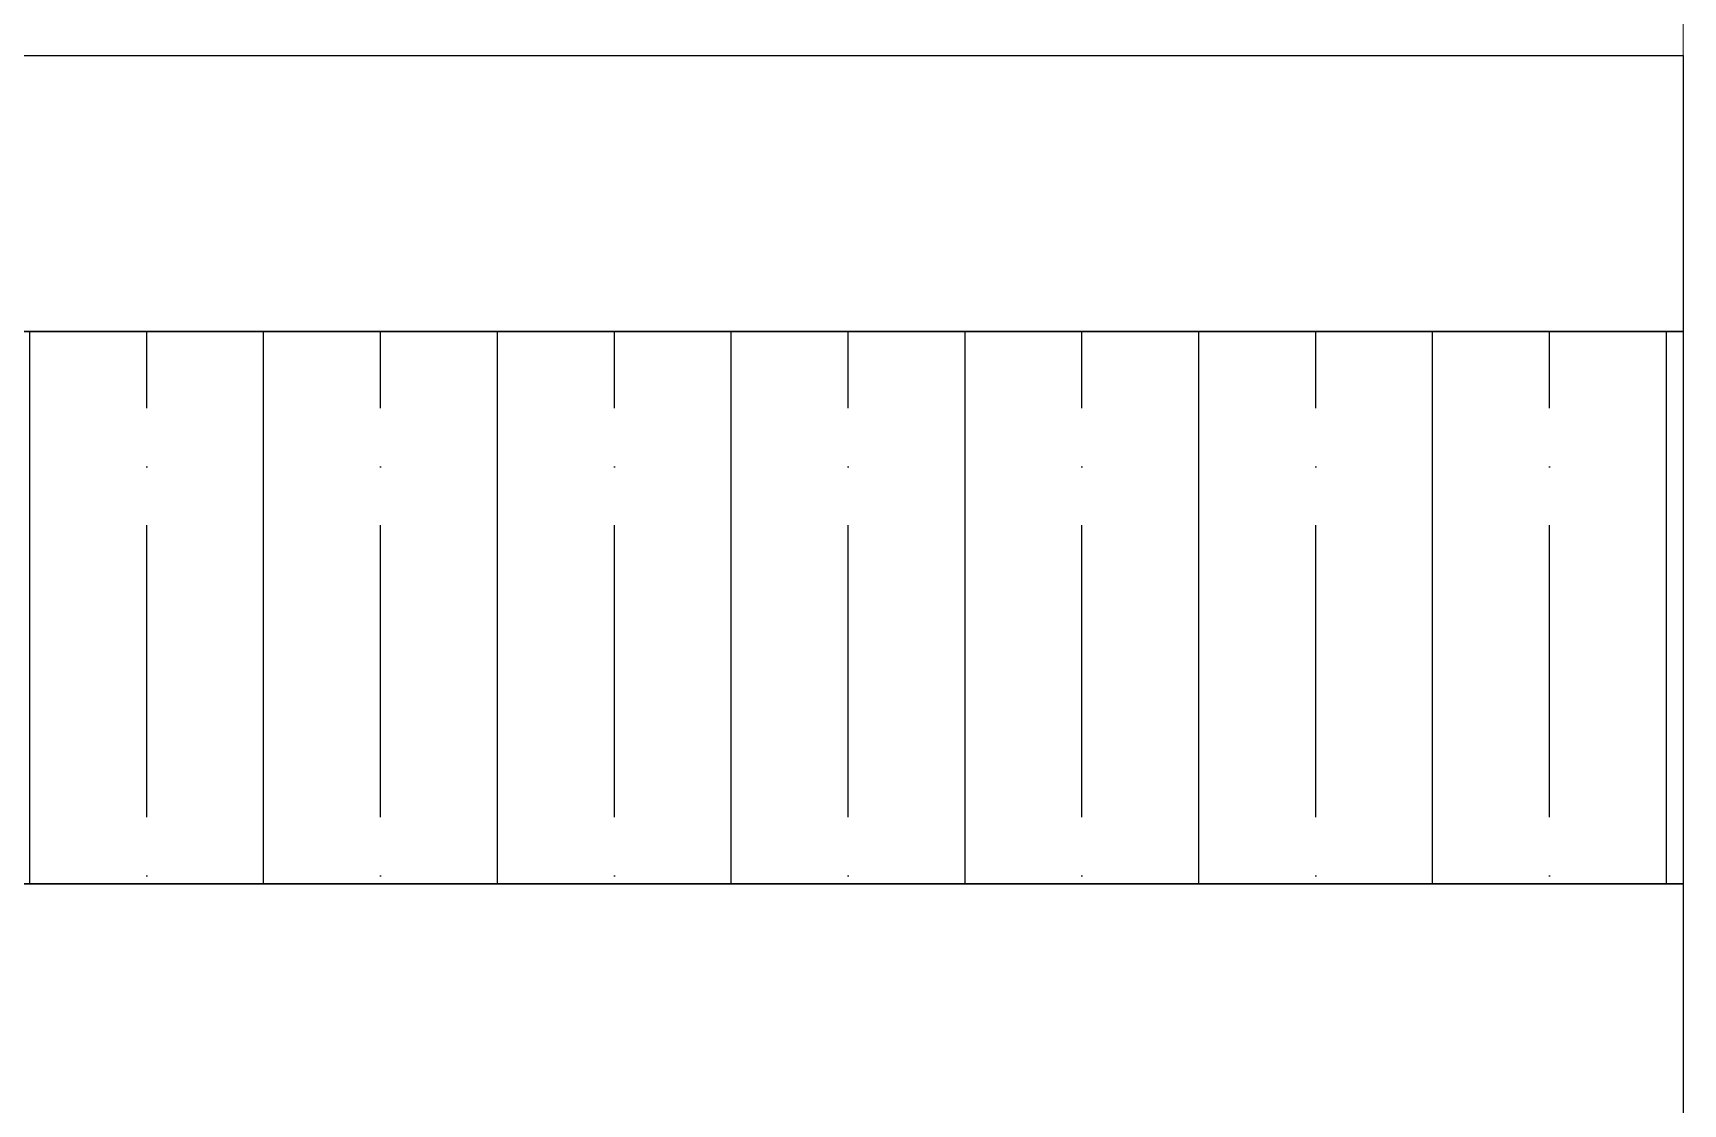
# Model space of a CAD drawing. Header units: millimetres. Extents: x -174 to 283928, y 1291 to 21053.
# Drawn here: x 9982.6 to 10161.9, y 20590.2 to 20706.6 of the extents above; entities that cross this region are included whole.
import ezdxf

# ---------------------------------------------------------------- set-up
doc = ezdxf.new("R2010")
doc.units = ezdxf.units.MM

# ---------------------------------------------------------------- blocks, each defined once
blk = doc.blocks.new('*U198')
at = {"color": 0, "linetype": 'Continuous', "lineweight": 0}
blk.add_line((950, 50), (950, 2150), dxfattribs=at)
blk = doc.blocks.new('*U197')
blk.add_wipeout([(0, 30), (840, 30), (840, -30), (0, -30)])
at = {"true_color": 0x2776bb}
h = blk.add_hatch(dxfattribs=at)
h.set_pattern_fill('ANSI35', color=152, scale=4, angle=45)
h.set_pattern_definition([(90, (-6146.77, 1406.27), (-25.4, 0), []), (90, (-6134.07, 1418.97), (-25.4, 0), [31.75, -6.35, 0, -6.35])])
h.paths.add_polyline_path([(840, -30), (840, 30), (0, 30), (0, -30)])
blk.add_lwpolyline([(0, 30), (840, 30), (840, -30), (0, -30), (0, 30)])

msp = doc.modelspace()

# ---------------------------------------------------------------- linework, layer by layer
at = {"layer": 'Defpoints', "color": 6}
for points in [[(10161.853, 20674.172), (9321.826, 20674.172), (9321.826, 20704.172), (10161.853, 20704.172)], [(10161.853, 20584.172), (9321.853, 20584.172), (9321.853, 20614.172), (10161.853, 20614.172)]]:
    msp.add_lwpolyline(points, close=True, dxfattribs=at)

# ---------------------------------------------------------------- block references
msp.add_blockref('*U198', (9211.853, 18769.172))

# ---------------------------------------------------------------- next in the draw order: block references
msp.add_blockref('*U197', (9321.853, 20644.172))

doc.saveas('drawing.dxf')
